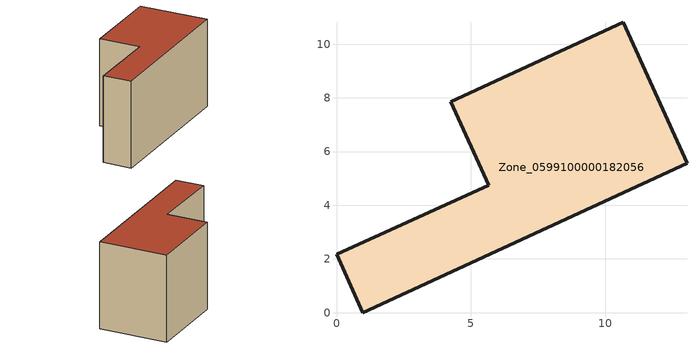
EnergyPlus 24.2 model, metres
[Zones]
Zone_0599100000182056
 floor ground (C_G): 0,2.17 5.67,4.74 4.26,7.85 10.67,10.81 13.05,5.57 0.98,0 z0
 wall outside (C_F): 5.67,4.74 0,2.17 0.98,0 13.05,5.57 10.67,10.81 4.26,7.85 5.67,4.74 z0:7.23
 roof outside (C_R): 10.67,10.81 4.26,7.85 5.67,4.74 0,2.17 0.98,0 13.05,5.57 z7.23
[BUILDING]
Pand.0599100000182056: North Axis=0; Terrain=City; Loads Convergence Tolerance Value=0.04; Temperature Convergence Tolerance Value=0.4; Solar Distribution=FullExterior; Maximum Number of Warmup Days=25; Minimum Number of Warmup Days=1
[Site:Location]
Rotterdam.The.Hague.AP_ZH_NLD Design_Conditions: Latitude=51.96; Longitude=4.45; Time Zone=1; Elevation=-4.5
[SITE:GROUNDTEMPERATURE:BUILDINGSURFACE]
18, 18, 18, 18, 18, 18, 18, 18, 18, 18, 18, 18
[MATERIAL] Thermal Absorptance=0.9; Solar Absorptance=0.7; Visible Absorptance=0.7
Name | Roughness | Thickness | Conductivity | Density | Specific Heat
G.TI.1946 | MediumSmooth | 0.15 | 1 | 540 | 1210
F.TI.1946 | Rough | 0.3 | 0.857143 | 1920 | 840
R.TI.1946 | MediumRough | 0.2 | 0.1 | 1500 | 1000
[CONSTRUCTION]
C_G: G.TI.1946
C_F: F.TI.1946
C_R: R.TI.1946
[ZONE]
Zone_0599100000182056: Type=1; Multiplier=1; Ceiling Height=Autocalculate; Volume=Autocalculate; Floor Area=autocalculate; Part of Total Floor Area=Yes
[ZONEINFILTRATION:DESIGNFLOWRATE]
Infil_Zone_0599100000182056: Zone or ZoneList or Space or SpaceList=Zone_0599100000182056; Schedule=AlwaysOn; Design Flow Rate Calculation Method=Flow/Area; Flow Rate per Floor Area=0.003; Constant Term Coefficient=1; Temperature Term Coefficient=0; Velocity Term Coefficient=0; Velocity Squared Term Coefficient=0
[HVACTEMPLATE:ZONE:IDEALLOADSAIRSYSTEM]
Zone_0599100000182056: Maximum Heating Supply Air Temperature=50; Minimum Cooling Supply Air Temperature=13; Maximum Heating Supply Air Humidity Ratio=0.0156; Minimum Cooling Supply Air Humidity Ratio=0.0077; Heating Limit=NoLimit; Cooling Limit=NoLimit; Dehumidification Control Type=ConstantSensibleHeatRatio; Cooling Sensible Heat Ratio=0.7; Dehumidification Setpoint=60; Humidification Control Type=None; Humidification Setpoint=30; Outdoor Air Method=None; Outdoor Air Flow Rate per Person=0.00944; Outdoor Air Flow Rate per Zone Floor Area=0; Outdoor Air Flow Rate per Zone=0; Demand Controlled Ventilation Type=None; Outdoor Air Economizer Type=NoEconomizer; Heat Recovery Type=None; Sensible Heat Recovery Effectiveness=0.7; Latent Heat Recovery Effectiveness=0.65
[ZONECONTROL:THERMOSTAT]
ThermostatControl_Zone_0599100000182056: Zone or ZoneList=Zone_0599100000182056; Control Type Schedule=DualSetpointControlType; Control 1=Thermostat_Zone_0599100000182056; Temperature Difference Between Cutout And Setpoint=0
[THERMOSTATSETPOINT:DUALSETPOINT]
Thermostat_Zone_0599100000182056: Heating Setpoint Temperature Schedule=HeatingSetpoint_Zone_0599100000182056; Cooling Setpoint Temperature Schedule=CoolingSetpoint_Zone_0599100000182056
[SCHEDULE:COMPACT]
HeatingSetpoint_Zone_0599100000182056: Through: 12/31, For: AllDays, Until: 24:00, 21
CoolingSetpoint_Zone_0599100000182056: Through: 12/31, For: AllDays, Until: 24:00, 24
DualSetpointControlType: Through: 12/31, For: AllDays, Until: 24:00, 4
AlwaysOn: Through: 12/31, For: AllDays, Until: 24:00, 1
